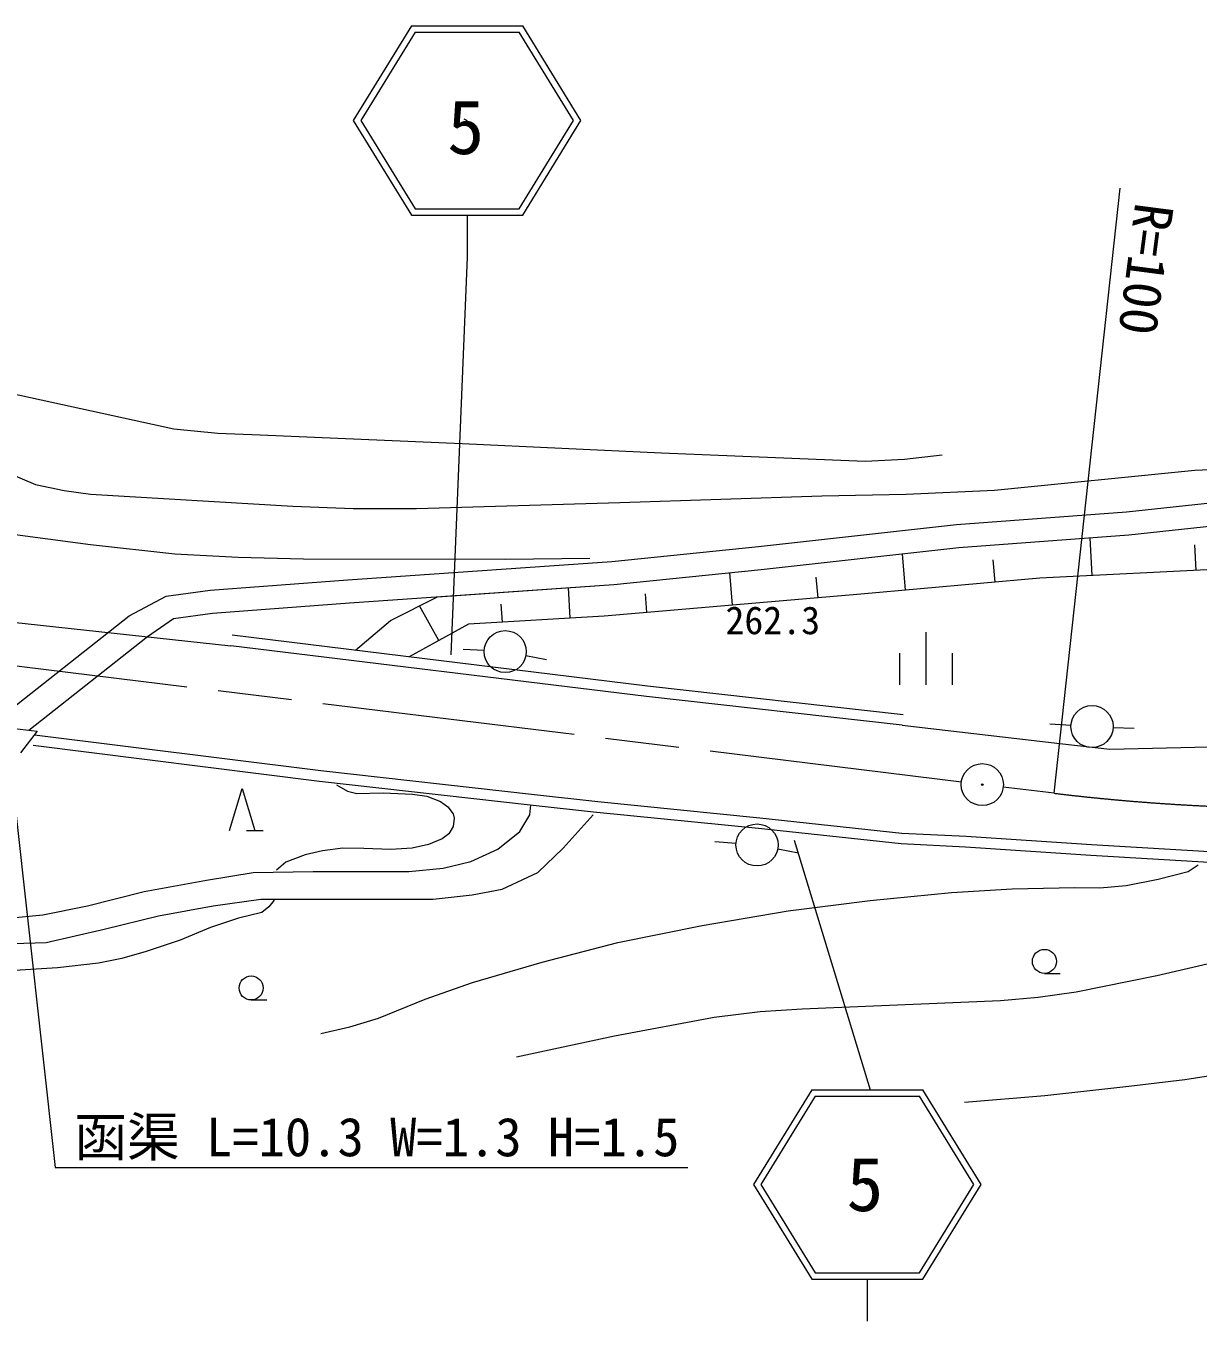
# Model space of a CAD drawing. Units: millimetres, scale not verified. Extents: x 40000 to 680000, y 20000 to 380000.
# Drawn here: x 225416 to 280994, y 246653 to 308030 of the extents above; entities that cross this region are included whole.
import ezdxf
from ezdxf.enums import TextEntityAlignment as Align

# ---------------------------------------------------------------- set-up
doc = ezdxf.new("R2010")
doc.units = ezdxf.units.MM
doc.header["$LTSCALE"] = 1000
doc.linetypes.add('CHAIN', pattern=[18.5, 12, -1.5, 3.5, -1.5])
for name, color, linetype, lineweight in [('S-BGD', 7, 'Continuous', 13), ('S-BMK', 2, 'CHAIN', 13), ('S-BMK-SRVR', 3, 'Continuous', 13), ('S-STR-HTXT', 7, 'Continuous', 13), ('S-STR-STRC', 7, 'Continuous', 13)]:
    doc.layers.add(name, color=color, linetype=linetype, lineweight=lineweight)
doc.styles.add('ＭＳ ゴシック', font='')
doc.styles.get('ＭＳ ゴシック').set_extended_font_data('MS Gothic')

msp = doc.modelspace()

# ---------------------------------------------------------------- linework, layer by layer
at = {"layer": 'S-BGD'}
for p, q in [((277606, 285003), (282159, 285495)), ((269541, 284401), (277606, 285003)), ((260159, 283362), (269541, 284401)), ((277706, 283911), (282268, 284404)), ((277706, 283911), (282268, 284404)), ((269642, 283310), (277706, 283911)), ((269642, 283310), (277706, 283911)), ((275965, 281981), (275876, 283775)), ((253191, 282652), (260159, 283362)), ((260280, 282273), (269642, 283310)), ((260280, 282273), (269642, 283310)), ((267127, 281288), (266971, 283014)), ((280903, 282226), (280843, 283438)), ((240682, 281777), (253191, 282652)), ((271373, 281668), (271278, 282724)), ((283372, 282348), (273496, 281859)), ((234154, 281285), (240682, 281777)), ((253286, 281560), (260280, 282273)), ((253286, 281560), (260280, 282273)), ((258920, 280581), (258788, 282121)), ((262976, 280925), (262892, 281904)), ((273496, 281859), (265004, 281098)), ((232069, 281011), (234154, 281285)), ((240759, 280684), (253286, 281560)), ((244932, 280975), (253286, 281560)), ((251226, 279969), (251141, 281410)), ((254864, 280236), (254788, 281119)), ((230313, 280082), (232069, 281011)), ((234267, 280194), (240759, 280684)), ((242698, 279847), (244932, 280975)), ((244991, 278907), (244080, 280545)), ((248007, 279779), (247957, 280622)), ((265004, 281098), (252836, 280064)), ((223705, 274870), (230313, 280082)), ((231186, 279087), (232409, 279951)), ((232409, 279951), (234267, 280194)), ((252836, 280064), (246397, 279684)), ((223982, 279863), (235141, 278660)), ((241049, 278440), (242698, 279847)), ((246397, 279684), (243584, 278131)), ((268084, 279300), (268084, 276809)), ((225553, 274660), (231186, 279087)), ((254837, 276254), (235141, 278660)), ((254896, 276749), (235202, 279155)), ((247145, 278432), (246147, 278486)), ((249125, 278191), (250107, 278004)), ((266834, 278304), (266834, 276809)), ((269334, 278304), (269334, 276809)), ((266962, 274887), (254837, 276254)), ((267018, 275382), (254896, 276749)), ((223267, 274919), (225957, 274615)), ((225957, 274615), (225162, 273579)), ((225819, 274435), (239399, 272739)), ((266962, 274887), (274445, 274024)), ((274968, 274882), (273970, 274937)), ((276965, 274787), (277963, 274747)), ((225757, 273941), (239340, 272245)), ((274445, 274024), (276805, 273763)), ((276805, 273763), (281525, 273868)), ((239399, 272739), (249523, 271602)), ((239340, 272245), (249467, 271107)), ((235075, 269901), (235674, 271894)), ((235674, 271894), (236274, 269901)), ((249523, 271602), (252530, 271268)), ((249314, 270641), (249357, 271119)), ((249467, 271107), (252474, 270773)), ((252480, 270772), (260158, 270013)), ((252530, 271268), (260212, 270508)), ((248839, 269853), (249314, 270641)), ((250895, 269064), (252319, 270641)), ((260212, 270508), (266949, 269779)), ((235874, 269901), (236674, 269901)), ((247785, 269012), (248839, 269853)), ((260158, 270013), (266910, 269282)), ((266949, 269779), (269992, 269627)), ((269992, 269627), (275936, 269232)), ((246520, 268434), (247785, 269012)), ((249683, 267909), (250895, 269064)), ((259085, 269290), (258088, 269364)), ((261063, 269028), (262045, 268840)), ((266910, 269282), (269958, 269130)), ((269958, 269130), (275907, 268735)), ((275936, 269232), (282064, 268868)), ((245202, 268119), (246520, 268434)), ((275907, 268735), (282049, 268369)), ((233974, 267541), (236188, 267909)), ((236188, 267909), (239034, 267961)), ((239034, 267961), (241512, 267961)), ((241512, 267961), (243568, 267961)), ((243568, 267961), (245202, 268119)), ((247996, 267121), (249683, 267909)), ((228333, 266333), (231022, 267016)), ((231022, 267016), (233974, 267541)), ((246573, 266858), (247996, 267121)), ((234290, 266333), (236557, 266648)), ((236557, 266648), (238824, 266648)), ((238824, 266648), (241881, 266648)), ((241881, 266648), (244728, 266648)), ((244728, 266648), (246573, 266858)), ((224590, 265755), (226225, 265912)), ((226225, 265912), (228333, 266333)), ((229124, 265229), (231707, 265860)), ((231707, 265860), (234290, 266333)), ((226383, 264599), (229124, 265229)), ((224801, 264546), (226383, 264599)), ((273708, 263132), (274458, 263132)), ((236096, 261871), (236846, 261871))]:
    msp.add_line(p, q, dxfattribs=at)
for points in [[(268855, 287690), (267066, 287487), (265212, 287386), (255556, 287784), (246094, 288229), (236518, 288635), (234521, 288717), (232435, 288915), (223226, 290921), (220702, 291543), (218265, 292032), (208648, 293305), (199257, 294355), (196487, 294757), (193750, 295261), (184340, 297189), (174957, 298982), (165420, 300383), (162610, 300760), (159525, 301287), (156080, 302042), (152658, 302904), (150843, 303439)], [(177423, 294833), (186612, 291790), (195847, 289187), (198346, 288588), (200895, 288083), (210442, 286465), (214317, 285954), (218219, 285335), (221335, 284611), (224441, 283999), (228485, 283452), (232485, 283020), (235479, 282849), (238581, 282774), (248159, 282759), (252151, 282800)], [(223630, 287242), (225866, 286297), (227237, 286006), (228477, 285841), (238071, 285269), (240937, 285165), (243936, 285159), (253573, 285439), (263161, 285754), (267159, 285840), (271346, 286033), (280832, 286977), (290541, 287400)], [(240141, 272059), (240666, 271765), (241101, 271656), (242355, 271691), (243750, 271623), (244430, 271523), (245078, 271280), (245427, 271025), (245668, 270699), (245729, 270483), (245673, 270087), (245466, 269747), (245148, 269503), (244502, 269240), (243729, 269065), (242727, 269005), (241445, 269051), (240445, 269060), (239487, 268941), (238665, 268749), (237744, 268395), (237295, 268014)], [(248679, 259182), (253331, 260168), (258046, 261052), (260229, 261317), (262229, 261457), (271618, 261850), (273412, 261997), (275220, 262250), (279034, 263031), (282928, 263932), (286148, 264753), (289334, 265453), (291734, 265844), (294512, 266187), (297664, 266556), (300828, 267029), (309991, 269121), (313422, 270425)], [(239401, 260285), (240769, 260590), (242129, 261003), (244350, 261911), (246585, 262704), (249902, 263667), (253486, 264594), (257483, 265399), (261556, 266100), (265447, 266587), (269304, 266969), (272174, 267144), (275142, 267201), (276342, 267189), (277576, 267301), (279095, 267588), (280519, 267956), (280993, 268271)], [(237189, 266595), (236936, 266277), (236605, 266022), (235502, 265755), (234170, 265304), (232726, 264706), (231116, 264160), (229962, 263830), (228864, 263619), (226917, 263393), (224886, 263261), (223686, 263263), (222478, 263367), (213205, 264908), (212154, 265005), (211065, 265002), (209685, 264829), (208249, 264546), (206878, 264231)], [(269917, 257028), (273729, 257348), (277704, 257785), (280365, 258096), (283102, 258531), (292553, 260528), (301949, 262472), (303921, 262814), (305804, 263033), (309400, 263175), (312991, 263419), (318204, 263858)]]:
    msp.add_lwpolyline(points, dxfattribs=at)
for centre, major_axis in [((248143, 278379), (1000, 0)), ((275966, 274827), (1000, 0)), ((260081, 269216), (1000, 0)), ((273708, 263700), (570, 0)), ((236096, 262439), (570, 0))]:
    msp.add_ellipse(centre, major_axis=major_axis, ratio=0.996598, dxfattribs=at)
at = {"layer": 'S-BMK'}
for p, q in [((269769, 272198), (172520, 284122)), ((274173, 271665), (271753, 271957))]:
    msp.add_line(p, q, dxfattribs=at)
msp.add_ellipse((286143, 370570), major_axis=(99962, 0), ratio=0.996598, start_param=4.592351, end_param=4.823525, dxfattribs=at)
at = {"layer": 'S-BMK-SRVR'}
for major_axis in [(1000, 0), (40, 0)]:
    msp.add_ellipse((270761, 272076), major_axis=major_axis, ratio=0.996598, dxfattribs=at)
at = {"layer": 'S-STR-HTXT'}
for p, q in [((274173, 271665), (277304, 300344)), ((224892, 271181), (226800, 253927)), ((226800, 253927), (256806, 253927))]:
    msp.add_line(p, q, dxfattribs=at)
at = {"layer": 'S-STR-STRC'}
for p, q in [((243702, 308030), (240939, 303547)), ((243870, 307731), (241291, 303547)), ((243702, 308030), (248972, 308030)), ((243870, 307731), (248805, 307731)), ((251383, 303547), (248805, 307731)), ((251735, 303547), (248972, 308030)), ((240939, 303547), (243702, 299064)), ((241291, 303547), (243870, 299363)), ((246185, 303623), (246337, 303547)), ((248805, 299363), (251383, 303547)), ((248972, 299064), (251735, 303547)), ((243702, 299064), (248972, 299064)), ((243870, 299363), (248805, 299363)), ((246337, 299064), (246337, 297072)), ((246337, 297072), (245562, 278219)), ((261843, 269449), (265448, 257612)), ((262676, 257612), (259913, 253129)), ((262843, 257313), (260265, 253129)), ((262676, 257612), (267946, 257612)), ((262843, 257313), (267778, 257313)), ((270357, 253129), (267778, 257313)), ((270709, 253129), (267946, 257612)), ((259913, 253129), (262676, 248646)), ((260265, 253129), (262843, 248945)), ((265158, 253205), (265311, 253129)), ((267778, 248945), (270357, 253129)), ((267946, 248646), (270709, 253129)), ((262676, 248646), (267946, 248646)), ((262843, 248945), (267778, 248945)), ((265311, 248646), (265311, 246653))]:
    msp.add_line(p, q, dxfattribs=at)

# ---------------------------------------------------------------- texts
at = {"layer": 'S-STR-HTXT', "style": 'ＭＳ ゴシック'}
msp.add_text('R=100', height=1833, rotation=262.575, dxfattribs=at).set_placement((277478, 299781), align=Align.BOTTOM_LEFT)
for s, height, p in [('262.3', 1320, (258583, 278808)), ('函渠 L=10.3 W=1.3 H=1.5', 1833, (227710, 253914))]:
    msp.add_text(s, height=height, dxfattribs=at).set_placement(p, align=Align.BOTTOM_LEFT)
at = {"layer": 'S-STR-STRC', "style": 'ＭＳ ゴシック'}
for p in [(245402, 301186), (264327, 251095)]:
    msp.add_text('5', height=2566, dxfattribs=at).set_placement(p, align=Align.BOTTOM_LEFT)

doc.saveas('drawing.dxf')
